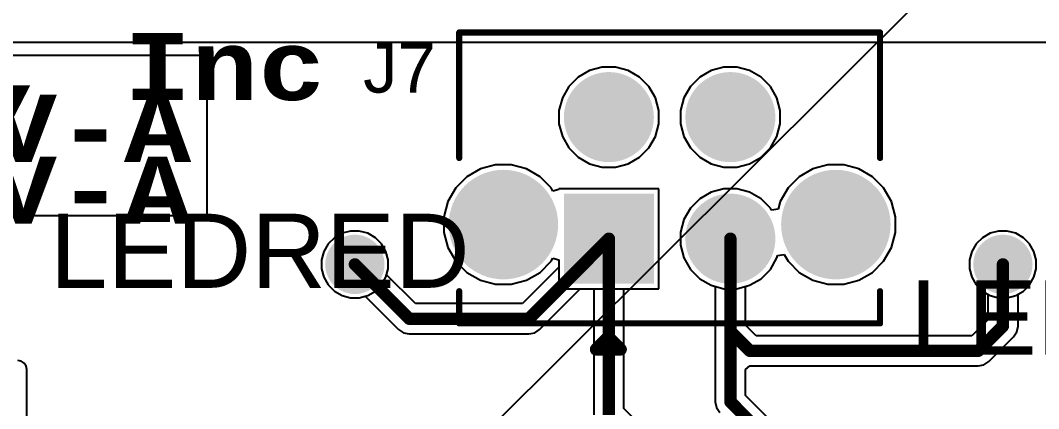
# Model space of a CAD drawing. Header units: millimetres. Extents: x 0 to 215, y 0 to 215.
# Drawn here: x 1.544 to 2.369, y 2.943 to 3.258 of the extents above; entities that cross this region are included whole.
import ezdxf

# ---------------------------------------------------------------- set-up
doc = ezdxf.new("R2010")
doc.units = ezdxf.units.MM
doc.header["$MEASUREMENT"] = 0
for name, color, linetype in [('BottomLayer', 5, 'Continuous'), ('BottomSolder', 6, 'Continuous'), ('MultiLayer', 9, 'Continuous'), ('PadHoleLayer', 156, 'Continuous'), ('TopLayer', 1, 'Continuous'), ('TopOverlay', 2, 'Continuous'), ('TopSolder', 216, 'Continuous')]:
    doc.layers.add(name, color=color, linetype=linetype)
doc.styles.add('Arial', font='', dxfattribs={"height": 0.2})
doc.styles.add('Courier New', font='', dxfattribs={"height": 0.2})
doc.styles.get('Arial').set_extended_font_data('Arial')
doc.styles.get('Courier New').set_extended_font_data('Courier New', bold=True)

# ---------------------------------------------------------------- blocks, each defined once
blk = doc.blocks.new('P____PAK_SO_8_14')
at = {"layer": 'TopSolder'}
blk.add_line((0.10349, -0.09602), (-213.99582, -213.18636), dxfattribs=at)
blk = doc.blocks.new('T____P______TH_1_8___H_________0_92___142')
at = {"layer": 'BottomLayer'}
h = blk.add_hatch(color=5, dxfattribs=at)
edge = h.paths.add_edge_path()
edge.add_arc((0, 0), 0.02, 0, 360)
at = {"layer": 'BottomSolder'}
h = blk.add_hatch(color=6, dxfattribs=at)
edge = h.paths.add_edge_path()
edge.add_arc((0, 0), 0.024, 0, 360)
at = {"layer": 'MultiLayer'}
h = blk.add_hatch(color=9, dxfattribs=at)
edge = h.paths.add_edge_path()
edge.add_arc((0, 0), 0.02, 0, 360)
at = {"layer": 'PadHoleLayer'}
h = blk.add_hatch(color=156, dxfattribs=at)
edge = h.paths.add_edge_path()
edge.add_arc((0, 0), 0.01, 0, 360)
at = {"layer": 'TopLayer'}
h = blk.add_hatch(color=1, dxfattribs=at)
edge = h.paths.add_edge_path()
edge.add_arc((0, 0), 0.02, 0, 360)
at = {"layer": 'TopSolder'}
h = blk.add_hatch(color=216, dxfattribs=at)
edge = h.paths.add_edge_path()
edge.add_arc((0, 0), 0.024, 0, 360)
blk = doc.blocks.new('105312_1304_143')
at = {"layer": 'BottomLayer'}
h = blk.add_hatch(color=5, dxfattribs=at)
edge = h.paths.add_edge_path()
edge.add_arc((-0.04921, 0.04921), 0.03346, 0, 360)
h = blk.add_hatch(color=5, dxfattribs=at)
edge = h.paths.add_edge_path()
edge.add_arc((0.04921, 0.04921), 0.03346, 0, 360)
h = blk.add_hatch(color=5, dxfattribs=at)
edge = h.paths.add_edge_path()
edge.add_arc((-0.13465, -0.0378), 0.04134, 0, 360)
h = blk.add_hatch(color=5, dxfattribs=at)
edge = h.paths.add_edge_path()
edge.add_arc((0.13465, -0.0378), 0.04134, 0, 360)
blk.add_hatch(color=5, dxfattribs=at).paths.add_polyline_path([(-0.08268, -0.01575), (-0.01575, -0.01575), (-0.01575, -0.08268), (-0.08268, -0.08268)])
h = blk.add_hatch(color=5, dxfattribs=at)
edge = h.paths.add_edge_path()
edge.add_arc((0.04921, -0.04921), 0.03346, 0, 360)
at = {"layer": 'BottomSolder'}
h = blk.add_hatch(color=6, dxfattribs=at)
edge = h.paths.add_edge_path()
edge.add_arc((-0.04921, 0.04921), 0.03646, 0, 360)
h = blk.add_hatch(color=6, dxfattribs=at)
edge = h.paths.add_edge_path()
edge.add_arc((0.04921, 0.04921), 0.03646, 0, 360)
h = blk.add_hatch(color=6, dxfattribs=at)
edge = h.paths.add_edge_path()
edge.add_arc((-0.13465, -0.0378), 0.04434, 0, 360)
h = blk.add_hatch(color=6, dxfattribs=at)
edge = h.paths.add_edge_path()
edge.add_arc((0.13465, -0.0378), 0.04434, 0, 360)
blk.add_hatch(color=6, dxfattribs=at).paths.add_polyline_path([(-0.08568, -0.01275), (-0.01275, -0.01275), (-0.01275, -0.08568), (-0.08568, -0.08568)])
h = blk.add_hatch(color=6, dxfattribs=at)
edge = h.paths.add_edge_path()
edge.add_arc((0.04921, -0.04921), 0.03646, 0, 360)
at = {"layer": 'MultiLayer'}
h = blk.add_hatch(color=9, dxfattribs=at)
edge = h.paths.add_edge_path()
edge.add_arc((-0.04921, 0.04921), 0.03346, 0, 360)
h = blk.add_hatch(color=9, dxfattribs=at)
edge = h.paths.add_edge_path()
edge.add_arc((0.04921, 0.04921), 0.03346, 0, 360)
h = blk.add_hatch(color=9, dxfattribs=at)
edge = h.paths.add_edge_path()
edge.add_arc((-0.13465, -0.0378), 0.04134, 0, 360)
h = blk.add_hatch(color=9, dxfattribs=at)
edge = h.paths.add_edge_path()
edge.add_arc((0.13465, -0.0378), 0.04134, 0, 360)
h = blk.add_hatch(color=9, dxfattribs=at)
edge = h.paths.add_edge_path()
edge.add_arc((0.04921, -0.04921), 0.03346, 0, 360)
at = {"layer": 'PadHoleLayer'}
h = blk.add_hatch(color=156, dxfattribs=at)
edge = h.paths.add_edge_path()
edge.add_arc((-0.04921, 0.04921), 0.02362, 0, 360)
h = blk.add_hatch(color=156, dxfattribs=at)
edge = h.paths.add_edge_path()
edge.add_arc((0.04921, 0.04921), 0.02362, 0, 360)
h = blk.add_hatch(color=156, dxfattribs=at)
edge = h.paths.add_edge_path()
edge.add_arc((-0.13465, -0.0378), 0.0315, 0, 360)
h = blk.add_hatch(color=156, dxfattribs=at)
edge = h.paths.add_edge_path()
edge.add_arc((0.13465, -0.0378), 0.0315, 0, 360)
h = blk.add_hatch(color=156, dxfattribs=at)
edge = h.paths.add_edge_path()
edge.add_arc((-0.04921, -0.04921), 0.02362, 0, 360)
h = blk.add_hatch(color=156, dxfattribs=at)
edge = h.paths.add_edge_path()
edge.add_arc((0.04921, -0.04921), 0.02362, 0, 360)
at = {"layer": 'TopLayer'}
h = blk.add_hatch(color=1, dxfattribs=at)
edge = h.paths.add_edge_path()
edge.add_arc((-0.04921, 0.04921), 0.03346, 0, 360)
h = blk.add_hatch(color=1, dxfattribs=at)
edge = h.paths.add_edge_path()
edge.add_arc((0.04921, 0.04921), 0.03346, 0, 360)
h = blk.add_hatch(color=1, dxfattribs=at)
edge = h.paths.add_edge_path()
edge.add_arc((-0.13465, -0.0378), 0.04134, 0, 360)
h = blk.add_hatch(color=1, dxfattribs=at)
edge = h.paths.add_edge_path()
edge.add_arc((0.13465, -0.0378), 0.04134, 0, 360)
blk.add_hatch(color=1, dxfattribs=at).paths.add_polyline_path([(-0.08268, -0.01575), (-0.01575, -0.01575), (-0.01575, -0.08268), (-0.08268, -0.08268)])
h = blk.add_hatch(color=1, dxfattribs=at)
edge = h.paths.add_edge_path()
edge.add_arc((0.04921, -0.04921), 0.03346, 0, 360)
at = {"layer": 'TopSolder'}
h = blk.add_hatch(color=216, dxfattribs=at)
edge = h.paths.add_edge_path()
edge.add_arc((-0.04921, 0.04921), 0.03646, 0, 360)
h = blk.add_hatch(color=216, dxfattribs=at)
edge = h.paths.add_edge_path()
edge.add_arc((0.04921, 0.04921), 0.03646, 0, 360)
h = blk.add_hatch(color=216, dxfattribs=at)
edge = h.paths.add_edge_path()
edge.add_arc((-0.13465, -0.0378), 0.04434, 0, 360)
h = blk.add_hatch(color=216, dxfattribs=at)
edge = h.paths.add_edge_path()
edge.add_arc((0.13465, -0.0378), 0.04434, 0, 360)
blk.add_hatch(color=216, dxfattribs=at).paths.add_polyline_path([(-0.08568, -0.01275), (-0.01275, -0.01275), (-0.01275, -0.08568), (-0.08568, -0.08568)])
h = blk.add_hatch(color=216, dxfattribs=at)
edge = h.paths.add_edge_path()
edge.add_arc((0.04921, -0.04921), 0.03646, 0, 360)
at = {"layer": 'TopOverlay'}
for points, const_width in [([(-0.17047, 0.01614), (-0.17047, 0.11772)], 0.005), ([(-0.17047, 0.11772), (0.17047, 0.11772)], 0.005), ([(0.17047, 0.01614), (0.17047, 0.11772)], 0.005), ([(-0.17047, -0.11772), (-0.17047, -0.09173)], 0.005), ([(0.17047, -0.11772), (0.17047, -0.09173)], 0.005), ([(-0.17047, -0.11772), (0.17047, -0.11772)], 0.005), ([(-0.05965, -0.1388), (-0.04965, -0.1288)], 0.01), ([(-0.04965, -0.1288), (-0.03965, -0.1388)], 0.01), ([(-0.05965, -0.1388), (-0.03965, -0.1388)], 0.01)]:
    blk.add_lwpolyline(points, dxfattribs=dict(at, const_width=const_width))
for points, const_width in [([(-0.17172, 0.11772, 1), (-0.16922, 0.11772, 1)], 0.0025), ([(-0.17172, 0.11772, 1), (-0.16922, 0.11772, 1)], 0.0025), ([(0.16922, 0.11772, 1), (0.17172, 0.11772, 1)], 0.0025), ([(0.16922, 0.11772, 1), (0.17172, 0.11772, 1)], 0.0025), ([(-0.17172, 0.01614, 1), (-0.16922, 0.01614, 1)], 0.0025), ([(0.16922, 0.01614, 1), (0.17172, 0.01614, 1)], 0.0025), ([(-0.17172, -0.09173, 1), (-0.16922, -0.09173, 1)], 0.0025), ([(0.16922, -0.09173, 1), (0.17172, -0.09173, 1)], 0.0025), ([(-0.17172, -0.11772, 1), (-0.16922, -0.11772, 1)], 0.0025), ([(-0.17172, -0.11772, 1), (-0.16922, -0.11772, 1)], 0.0025), ([(0.16922, -0.11772, 1), (0.17172, -0.11772, 1)], 0.0025), ([(0.16922, -0.11772, 1), (0.17172, -0.11772, 1)], 0.0025), ([(-0.05215, -0.1288, 1), (-0.04715, -0.1288, 1)], 0.005), ([(-0.05215, -0.1288, 1), (-0.04715, -0.1288, 1)], 0.005), ([(-0.06215, -0.1388, 1), (-0.05715, -0.1388, 1)], 0.005), ([(-0.06215, -0.1388, 1), (-0.05715, -0.1388, 1)], 0.005), ([(-0.04215, -0.1388, 1), (-0.03715, -0.1388, 1)], 0.005), ([(-0.04215, -0.1388, 1), (-0.03715, -0.1388, 1)], 0.005)]:
    blk.add_lwpolyline(points, format="xyb", close=True, dxfattribs=dict(at, const_width=const_width))
blk = doc.blocks.new('T____P______TH_1_8___H_________0_92___144')
at = {"layer": 'BottomLayer'}
h = blk.add_hatch(color=5, dxfattribs=at)
edge = h.paths.add_edge_path()
edge.add_arc((0, 0), 0.02, 0, 360)
at = {"layer": 'BottomSolder'}
h = blk.add_hatch(color=6, dxfattribs=at)
edge = h.paths.add_edge_path()
edge.add_arc((0, 0), 0.024, 0, 360)
at = {"layer": 'MultiLayer'}
h = blk.add_hatch(color=9, dxfattribs=at)
edge = h.paths.add_edge_path()
edge.add_arc((0, 0), 0.02, 0, 360)
at = {"layer": 'PadHoleLayer'}
h = blk.add_hatch(color=156, dxfattribs=at)
edge = h.paths.add_edge_path()
edge.add_arc((0, 0), 0.01, 0, 360)
at = {"layer": 'TopLayer'}
h = blk.add_hatch(color=1, dxfattribs=at)
edge = h.paths.add_edge_path()
edge.add_arc((0, 0), 0.02, 0, 360)
at = {"layer": 'TopSolder'}
h = blk.add_hatch(color=216, dxfattribs=at)
edge = h.paths.add_edge_path()
edge.add_arc((0, 0), 0.024, 0, 360)

msp = doc.modelspace()

# ---------------------------------------------------------------- linework, layer by layer
at = {"layer": 'BottomLayer'}
for p, q in [((0.28647, 3.2398), (3.83353, 3.2398)), ((2.01546, 3.21968), (2.00517, 3.21692)), ((2.02611, 3.21968), (2.01546, 3.21968)), ((2.03641, 3.21692), (2.02611, 3.21968)), ((2.11389, 3.21968), (2.10359, 3.21692)), ((2.12454, 3.21968), (2.11389, 3.21968)), ((2.13483, 3.21692), (2.12454, 3.21968)), ((1.99594, 3.21159), (1.98841, 3.20406)), ((2.00517, 3.21692), (1.99594, 3.21159)), ((2.04563, 3.21159), (2.03641, 3.21692)), ((2.05317, 3.20406), (2.04563, 3.21159)), ((2.09437, 3.21159), (2.08683, 3.20406)), ((2.10359, 3.21692), (2.09437, 3.21159)), ((2.14406, 3.21159), (2.13483, 3.21692)), ((2.15159, 3.20406), (2.14406, 3.21159)), ((1.98841, 3.20406), (1.98308, 3.19483)), ((2.05849, 3.19483), (2.05317, 3.20406)), ((2.08683, 3.20406), (2.08151, 3.19483)), ((2.15692, 3.19483), (2.15159, 3.20406)), ((1.98308, 3.19483), (1.98032, 3.18454)), ((2.06125, 3.18454), (2.05849, 3.19483)), ((2.08151, 3.19483), (2.07875, 3.18454)), ((2.15968, 3.18454), (2.15692, 3.19483)), ((1.98032, 3.18454), (1.98032, 3.17389)), ((2.06125, 3.17389), (2.06125, 3.18454)), ((2.07875, 3.18454), (2.07875, 3.17389)), ((2.15968, 3.17389), (2.15968, 3.18454)), ((1.98032, 3.17389), (1.98308, 3.16359)), ((2.05849, 3.16359), (2.06125, 3.17389)), ((2.07875, 3.17389), (2.08151, 3.16359)), ((2.15692, 3.16359), (2.15968, 3.17389)), ((1.98308, 3.16359), (1.98841, 3.15437)), ((2.05317, 3.15437), (2.05849, 3.16359)), ((2.08151, 3.16359), (2.08683, 3.15437)), ((2.15159, 3.15437), (2.15692, 3.16359)), ((1.98841, 3.15437), (1.99594, 3.14683)), ((2.04563, 3.14683), (2.05317, 3.15437)), ((2.08683, 3.15437), (2.09437, 3.14683)), ((2.14406, 3.14683), (2.15159, 3.15437)), ((1.99594, 3.14683), (2.00517, 3.14151)), ((2.03641, 3.14151), (2.04563, 3.14683)), ((2.09437, 3.14683), (2.10359, 3.14151)), ((2.13483, 3.14151), (2.14406, 3.14683)), ((1.9167, 3.13725), (1.90567, 3.13089)), ((1.92899, 3.14054), (1.9167, 3.13725)), ((1.94172, 3.14054), (1.92899, 3.14054)), ((1.95401, 3.13725), (1.94172, 3.14054)), ((1.96503, 3.13089), (1.95401, 3.13725)), ((2.00517, 3.14151), (2.01546, 3.13875)), ((2.01546, 3.13875), (2.02611, 3.13875)), ((2.02611, 3.13875), (2.03641, 3.14151)), ((2.10359, 3.14151), (2.11389, 3.13875)), ((2.11389, 3.13875), (2.12454, 3.13875)), ((2.12454, 3.13875), (2.13483, 3.14151)), ((2.18599, 3.13725), (2.17497, 3.13089)), ((2.19828, 3.14054), (2.18599, 3.13725)), ((2.21101, 3.14054), (2.19828, 3.14054)), ((2.2233, 3.13725), (2.21101, 3.14054)), ((2.23433, 3.13089), (2.2233, 3.13725)), ((1.90567, 3.13089), (1.89667, 3.12189)), ((1.97403, 3.12189), (1.96503, 3.13089)), ((2.17497, 3.13089), (2.16597, 3.12189)), ((2.24333, 3.12189), (2.23433, 3.13089)), ((1.89667, 3.12189), (1.89031, 3.11086)), ((1.97549, 3.11936), (1.97403, 3.12189)), ((1.98032, 3.12065), (1.97549, 3.11936)), ((2.06125, 3.12125), (1.98032, 3.12125)), ((1.98032, 3.12125), (1.98032, 3.12065)), ((2.06125, 3.04032), (2.06125, 3.12125)), ((2.10359, 3.11849), (2.09437, 3.11317)), ((2.11389, 3.12125), (2.10359, 3.11849)), ((2.12454, 3.12125), (2.11389, 3.12125)), ((2.13483, 3.11849), (2.12454, 3.12125)), ((2.14406, 3.11317), (2.13483, 3.11849)), ((2.16597, 3.12189), (2.1596, 3.11086)), ((2.24969, 3.11086), (2.24333, 3.12189)), ((1.89031, 3.11086), (1.88702, 3.09857)), ((2.09437, 3.11317), (2.08683, 3.10563)), ((2.15159, 3.10563), (2.14406, 3.11317)), ((2.1596, 3.11086), (2.15794, 3.10465)), ((2.25298, 3.09857), (2.24969, 3.11086)), ((2.08683, 3.10563), (2.08151, 3.09641)), ((2.15257, 3.10394), (2.15159, 3.10563)), ((2.15794, 3.10465), (2.15257, 3.10394)), ((1.88702, 3.09857), (1.88702, 3.08584)), ((2.08151, 3.09641), (2.07875, 3.08611)), ((2.25298, 3.08584), (2.25298, 3.09857)), ((1.81145, 3.087), (1.80458, 3.08516)), ((1.81855, 3.087), (1.81145, 3.087)), ((1.82542, 3.08516), (1.81855, 3.087)), ((1.88702, 3.08584), (1.89031, 3.07355)), ((2.07875, 3.08611), (2.07875, 3.07546)), ((2.24969, 3.07355), (2.25298, 3.08584)), ((2.33645, 3.087), (2.32958, 3.08516)), ((2.34355, 3.087), (2.33645, 3.087)), ((2.35042, 3.08516), (2.34355, 3.087)), ((1.79842, 3.08161), (1.79339, 3.07658)), ((1.80458, 3.08516), (1.79842, 3.08161)), ((1.83158, 3.08161), (1.82542, 3.08516)), ((1.83661, 3.07658), (1.83158, 3.08161)), ((2.32342, 3.08161), (2.31839, 3.07658)), ((2.32958, 3.08516), (2.32342, 3.08161)), ((2.35658, 3.08161), (2.35042, 3.08516)), ((2.36161, 3.07658), (2.35658, 3.08161)), ((1.78984, 3.07042), (1.788, 3.06355)), ((1.79339, 3.07658), (1.78984, 3.07042)), ((1.84016, 3.07042), (1.83661, 3.07658)), ((1.842, 3.06355), (1.84016, 3.07042)), ((1.89031, 3.07355), (1.89667, 3.06252)), ((2.07875, 3.07546), (2.08151, 3.06517)), ((2.24333, 3.06252), (2.24969, 3.07355)), ((2.31484, 3.07042), (2.313, 3.06355)), ((2.31839, 3.07658), (2.31484, 3.07042)), ((2.36516, 3.07042), (2.36161, 3.07658)), ((2.367, 3.06355), (2.36516, 3.07042)), ((1.788, 3.06355), (1.788, 3.05645)), ((1.842, 3.05645), (1.842, 3.06355)), ((1.89667, 3.06252), (1.90567, 3.05352)), ((1.96503, 3.05352), (1.97403, 3.06252)), ((1.97403, 3.06252), (1.97549, 3.06505)), ((1.97549, 3.06505), (1.98032, 3.06376)), ((1.98032, 3.06376), (1.98032, 3.04032)), ((2.08151, 3.06517), (2.08683, 3.05594)), ((2.15159, 3.05594), (2.15692, 3.06517)), ((2.15692, 3.06517), (2.15747, 3.06723)), ((2.15747, 3.06723), (2.16284, 3.06794)), ((2.16284, 3.06794), (2.16597, 3.06252)), ((2.16597, 3.06252), (2.17497, 3.05352)), ((2.23433, 3.05352), (2.24333, 3.06252)), ((2.313, 3.06355), (2.313, 3.05645)), ((2.367, 3.05645), (2.367, 3.06355)), ((1.788, 3.05645), (1.78984, 3.04958)), ((1.84016, 3.04958), (1.842, 3.05645)), ((1.90567, 3.05352), (1.9167, 3.04716)), ((1.95401, 3.04716), (1.96503, 3.05352)), ((2.08683, 3.05594), (2.09437, 3.04841)), ((2.14406, 3.04841), (2.15159, 3.05594)), ((2.17497, 3.05352), (2.18599, 3.04716)), ((2.2233, 3.04716), (2.23433, 3.05352)), ((2.313, 3.05645), (2.31484, 3.04958)), ((2.36516, 3.04958), (2.367, 3.05645)), ((1.78984, 3.04958), (1.79339, 3.04342)), ((1.83661, 3.04342), (1.84016, 3.04958)), ((1.9167, 3.04716), (1.92899, 3.04387)), ((1.94172, 3.04387), (1.95401, 3.04716)), ((2.09437, 3.04841), (2.10359, 3.04308)), ((2.13483, 3.04308), (2.14406, 3.04841)), ((2.18599, 3.04716), (2.19828, 3.04387)), ((2.21101, 3.04387), (2.2233, 3.04716)), ((2.31484, 3.04958), (2.31839, 3.04342)), ((2.36161, 3.04342), (2.36516, 3.04958)), ((1.79339, 3.04342), (1.79842, 3.03839)), ((1.79842, 3.03839), (1.80458, 3.03484)), ((1.82542, 3.03484), (1.83158, 3.03839)), ((1.83158, 3.03839), (1.83661, 3.04342)), ((1.92899, 3.04387), (1.94172, 3.04387)), ((1.98032, 3.04032), (2.06125, 3.04032)), ((2.10359, 3.04308), (2.11389, 3.04032)), ((2.11389, 3.04032), (2.12454, 3.04032)), ((2.12454, 3.04032), (2.13483, 3.04308)), ((2.19828, 3.04387), (2.21101, 3.04387)), ((2.31839, 3.04342), (2.32342, 3.03839)), ((2.32342, 3.03839), (2.32958, 3.03484)), ((2.35042, 3.03484), (2.35658, 3.03839)), ((2.35658, 3.03839), (2.36161, 3.04342)), ((1.80458, 3.03484), (1.81145, 3.033)), ((1.81145, 3.033), (1.81855, 3.033)), ((1.81855, 3.033), (1.82542, 3.03484)), ((2.32958, 3.03484), (2.33645, 3.033)), ((2.33645, 3.033), (2.34355, 3.033)), ((2.34355, 3.033), (2.35042, 3.03484))]:
    msp.add_line(p, q, dxfattribs=at)
at = {"layer": 'TopLayer'}
for p, q in [((0.28647, 3.2398), (2.55176, 3.2398)), ((2.01546, 3.21968), (2.00517, 3.21692)), ((2.02611, 3.21968), (2.01546, 3.21968)), ((2.03641, 3.21692), (2.02611, 3.21968)), ((2.11389, 3.21968), (2.10359, 3.21692)), ((2.12454, 3.21968), (2.11389, 3.21968)), ((2.13483, 3.21692), (2.12454, 3.21968)), ((1.99594, 3.21159), (1.98841, 3.20406)), ((2.00517, 3.21692), (1.99594, 3.21159)), ((2.04563, 3.21159), (2.03641, 3.21692)), ((2.05317, 3.20406), (2.04563, 3.21159)), ((2.09437, 3.21159), (2.08683, 3.20406)), ((2.10359, 3.21692), (2.09437, 3.21159)), ((2.14406, 3.21159), (2.13483, 3.21692)), ((2.15159, 3.20406), (2.14406, 3.21159)), ((1.98841, 3.20406), (1.98308, 3.19483)), ((2.05849, 3.19483), (2.05317, 3.20406)), ((2.08683, 3.20406), (2.08151, 3.19483)), ((2.15692, 3.19483), (2.15159, 3.20406)), ((1.98308, 3.19483), (1.98032, 3.18454)), ((2.06125, 3.18454), (2.05849, 3.19483)), ((2.08151, 3.19483), (2.07875, 3.18454)), ((2.15968, 3.18454), (2.15692, 3.19483)), ((1.98032, 3.18454), (1.98032, 3.17389)), ((2.06125, 3.17389), (2.06125, 3.18454)), ((2.07875, 3.18454), (2.07875, 3.17389)), ((2.15968, 3.17389), (2.15968, 3.18454)), ((1.98032, 3.17389), (1.98308, 3.16359)), ((2.05849, 3.16359), (2.06125, 3.17389)), ((2.07875, 3.17389), (2.08151, 3.16359)), ((2.15692, 3.16359), (2.15968, 3.17389)), ((1.98308, 3.16359), (1.98841, 3.15437)), ((2.05317, 3.15437), (2.05849, 3.16359)), ((2.08151, 3.16359), (2.08683, 3.15437)), ((2.15159, 3.15437), (2.15692, 3.16359)), ((1.98841, 3.15437), (1.99594, 3.14683)), ((2.04563, 3.14683), (2.05317, 3.15437)), ((2.08683, 3.15437), (2.09437, 3.14683)), ((2.14406, 3.14683), (2.15159, 3.15437)), ((1.99594, 3.14683), (2.00517, 3.14151)), ((2.03641, 3.14151), (2.04563, 3.14683)), ((2.09437, 3.14683), (2.10359, 3.14151)), ((2.13483, 3.14151), (2.14406, 3.14683)), ((1.9167, 3.13725), (1.90567, 3.13089)), ((1.92899, 3.14054), (1.9167, 3.13725)), ((1.94172, 3.14054), (1.92899, 3.14054)), ((1.95401, 3.13725), (1.94172, 3.14054)), ((1.96503, 3.13089), (1.95401, 3.13725)), ((2.00517, 3.14151), (2.01546, 3.13875)), ((2.01546, 3.13875), (2.02611, 3.13875)), ((2.02611, 3.13875), (2.03641, 3.14151)), ((2.10359, 3.14151), (2.11389, 3.13875)), ((2.11389, 3.13875), (2.12454, 3.13875)), ((2.12454, 3.13875), (2.13483, 3.14151)), ((2.18599, 3.13725), (2.17497, 3.13089)), ((2.19828, 3.14054), (2.18599, 3.13725)), ((2.21101, 3.14054), (2.19828, 3.14054)), ((2.2233, 3.13725), (2.21101, 3.14054)), ((2.23433, 3.13089), (2.2233, 3.13725)), ((1.90567, 3.13089), (1.89667, 3.12189)), ((1.97403, 3.12189), (1.96503, 3.13089)), ((2.17497, 3.13089), (2.16597, 3.12189)), ((2.24333, 3.12189), (2.23433, 3.13089)), ((1.89667, 3.12189), (1.89031, 3.11086)), ((1.97549, 3.11936), (1.97403, 3.12189)), ((1.98032, 3.12065), (1.97549, 3.11936)), ((2.06125, 3.12125), (1.98032, 3.12125)), ((1.98032, 3.12125), (1.98032, 3.12065)), ((2.06125, 3.04032), (2.06125, 3.12125)), ((2.10359, 3.11849), (2.09437, 3.11317)), ((2.11389, 3.12125), (2.10359, 3.11849)), ((2.12454, 3.12125), (2.11389, 3.12125)), ((2.13483, 3.11849), (2.12454, 3.12125)), ((2.14406, 3.11317), (2.13483, 3.11849)), ((2.16597, 3.12189), (2.1596, 3.11086)), ((2.24969, 3.11086), (2.24333, 3.12189)), ((1.89031, 3.11086), (1.88702, 3.09857)), ((2.09437, 3.11317), (2.08683, 3.10563)), ((2.15159, 3.10563), (2.14406, 3.11317)), ((2.1596, 3.11086), (2.15794, 3.10465)), ((2.25298, 3.09857), (2.24969, 3.11086)), ((2.08683, 3.10563), (2.08151, 3.09641)), ((2.15257, 3.10394), (2.15159, 3.10563)), ((2.15794, 3.10465), (2.15257, 3.10394)), ((1.88702, 3.09857), (1.88702, 3.08584)), ((2.08151, 3.09641), (2.07875, 3.08611)), ((2.25298, 3.08584), (2.25298, 3.09857)), ((1.81145, 3.087), (1.80458, 3.08516)), ((1.81855, 3.087), (1.81145, 3.087)), ((1.82542, 3.08516), (1.81855, 3.087)), ((1.88702, 3.08584), (1.89031, 3.07355)), ((2.07875, 3.08611), (2.07875, 3.07546)), ((2.24969, 3.07355), (2.25298, 3.08584)), ((2.33645, 3.087), (2.32958, 3.08516)), ((2.34355, 3.087), (2.33645, 3.087)), ((2.35042, 3.08516), (2.34355, 3.087)), ((1.79842, 3.08161), (1.79339, 3.07658)), ((1.80458, 3.08516), (1.79842, 3.08161)), ((1.83158, 3.08161), (1.82542, 3.08516)), ((1.83661, 3.07658), (1.83158, 3.08161)), ((2.32342, 3.08161), (2.31839, 3.07658)), ((2.32958, 3.08516), (2.32342, 3.08161)), ((2.35658, 3.08161), (2.35042, 3.08516)), ((2.36161, 3.07658), (2.35658, 3.08161)), ((1.78984, 3.07042), (1.788, 3.06355)), ((1.79339, 3.07658), (1.78984, 3.07042)), ((1.84016, 3.07042), (1.83661, 3.07658)), ((1.842, 3.06355), (1.84016, 3.07042)), ((1.89031, 3.07355), (1.89667, 3.06252)), ((2.07875, 3.07546), (2.08151, 3.06517)), ((2.24333, 3.06252), (2.24969, 3.07355)), ((2.31484, 3.07042), (2.313, 3.06355)), ((2.31839, 3.07658), (2.31484, 3.07042)), ((2.36516, 3.07042), (2.36161, 3.07658)), ((2.367, 3.06355), (2.36516, 3.07042)), ((1.788, 3.06355), (1.788, 3.05645)), ((1.842, 3.05645), (1.842, 3.06355)), ((1.89667, 3.06252), (1.90567, 3.05352)), ((1.96503, 3.05352), (1.97403, 3.06252)), ((1.97403, 3.06252), (1.97549, 3.06505)), ((1.97549, 3.06505), (1.98032, 3.06376)), ((1.98032, 3.06376), (1.98032, 3.05763)), ((2.08151, 3.06517), (2.08683, 3.05594)), ((2.15159, 3.05594), (2.15692, 3.06517)), ((2.15692, 3.06517), (2.15747, 3.06723)), ((2.15747, 3.06723), (2.16284, 3.06794)), ((2.16284, 3.06794), (2.16597, 3.06252)), ((2.16597, 3.06252), (2.17497, 3.05352)), ((2.23433, 3.05352), (2.24333, 3.06252)), ((2.313, 3.06355), (2.313, 3.05645)), ((2.367, 3.05645), (2.367, 3.06355)), ((1.788, 3.05645), (1.78984, 3.04958)), ((1.8407, 3.0516), (1.842, 3.05645)), ((1.90567, 3.05352), (1.9167, 3.04716)), ((1.98032, 3.05763), (1.95093, 3.02824)), ((1.95401, 3.04716), (1.96503, 3.05352)), ((2.08683, 3.05594), (2.09437, 3.04841)), ((2.14406, 3.04841), (2.15159, 3.05594)), ((2.17497, 3.05352), (2.18599, 3.04716)), ((2.2233, 3.04716), (2.23433, 3.05352)), ((2.313, 3.05645), (2.31484, 3.04958)), ((2.36516, 3.04958), (2.367, 3.05645)), ((1.78984, 3.04958), (1.79339, 3.04342)), ((1.86407, 3.02824), (1.8407, 3.0516)), ((1.9167, 3.04716), (1.92899, 3.04387)), ((1.94172, 3.04387), (1.95401, 3.04716)), ((2.09437, 3.04841), (2.10359, 3.04308)), ((2.13483, 3.04308), (2.14406, 3.04841)), ((2.18599, 3.04716), (2.19828, 3.04387)), ((2.21101, 3.04387), (2.2233, 3.04716)), ((2.31484, 3.04958), (2.31839, 3.04342)), ((2.36161, 3.04342), (2.36516, 3.04958)), ((1.79339, 3.04342), (1.79842, 3.03839)), ((1.79842, 3.03839), (1.80458, 3.03484)), ((1.92899, 3.04387), (1.94172, 3.04387)), ((1.96465, 3.00735), (1.99763, 3.04032)), ((1.99763, 3.04032), (2.00855, 3.04032)), ((2.00855, 3.04032), (2.00855, 3.005)), ((2.03302, 3.005), (2.03302, 3.04032)), ((2.03302, 3.04032), (2.06125, 3.04032)), ((2.10359, 3.04308), (2.10698, 3.04217)), ((2.10698, 3.04217), (2.10698, 3.00579)), ((2.13145, 3.04217), (2.13483, 3.04308)), ((2.13145, 3.01086), (2.13145, 3.04217)), ((2.19828, 3.04387), (2.21101, 3.04387)), ((2.31839, 3.04342), (2.32342, 3.03839)), ((2.32342, 3.03839), (2.32776, 3.03589)), ((2.32776, 3.03589), (2.32776, 3.01507)), ((2.35224, 3.03589), (2.35658, 3.03839)), ((2.35224, 3.01), (2.35224, 3.03589)), ((2.35658, 3.03839), (2.36161, 3.04342)), ((1.80458, 3.03484), (1.81145, 3.033)), ((1.81145, 3.033), (1.81855, 3.033)), ((1.81855, 3.033), (1.8234, 3.0343)), ((1.8234, 3.0343), (1.85035, 3.00735)), ((1.95093, 3.02824), (1.86407, 3.02824)), ((2.32776, 3.01507), (2.31493, 3.00224)), ((1.85035, 3.00735), (1.85432, 3.0047)), ((1.85432, 3.0047), (1.859, 3.00376)), ((1.859, 3.00376), (1.956, 3.00376)), ((1.956, 3.00376), (1.96068, 3.0047)), ((1.96068, 3.0047), (1.96465, 3.00735)), ((2.00855, 3.005), (2.00855, 2.93821)), ((2.03302, 2.94328), (2.03302, 3.005)), ((2.10698, 3.00579), (2.10698, 2.94879)), ((2.14007, 3.00224), (2.13145, 3.01086)), ((2.34865, 3.00135), (2.3513, 3.00532)), ((2.3513, 3.00532), (2.35224, 3.01)), ((2.31493, 3.00224), (2.14007, 3.00224)), ((2.32865, 2.98135), (2.34865, 3.00135)), ((1.54473, 2.98159), (1.542, 2.98214)), ((1.54705, 2.98005), (1.54473, 2.98159)), ((1.54859, 2.97773), (1.54705, 2.98005)), ((2.32, 2.97776), (2.32468, 2.9787)), ((2.32468, 2.9787), (2.32865, 2.98135)), ((1.54914, 2.975), (1.54859, 2.97773)), ((1.54914, 2.743), (1.54914, 2.975)), ((2.13145, 2.97485), (2.135, 2.97776)), ((2.13145, 2.95386), (2.13145, 2.97485)), ((2.135, 2.97776), (2.32, 2.97776)), ((2.15407, 2.93124), (2.13145, 2.95386)), ((2.10698, 2.94879), (2.10791, 2.94411)), ((2.06307, 2.91324), (2.03302, 2.94328)), ((2.10791, 2.94411), (2.11056, 2.94014))]:
    msp.add_line(p, q, dxfattribs=at)
at = {"layer": 'TopLayer', "const_width": 0.01}
for points in [[(1.956, 3.016), (2.02079, 3.08079)], [(2.02079, 3.005), (2.02079, 3.08079)], [(2.11921, 3.00579), (2.11921, 3.08079)], [(1.815, 3.06), (1.859, 3.016)], [(2.34, 3.01), (2.34, 3.06)], [(1.859, 3.016), (1.956, 3.016)], [(2.32, 2.99), (2.34, 3.01)], [(2.02079, 2.93821), (2.02079, 3.005)], [(2.11921, 2.94879), (2.11921, 3.00579)], [(2.11921, 3.00579), (2.135, 2.99)], [(2.135, 2.99), (2.32, 2.99)], [(2.11921, 2.94879), (2.149, 2.919)]]:
    msp.add_lwpolyline(points, dxfattribs=at)
at = {"layer": 'TopLayer', "const_width": 0.005}
for points in [[(2.01829, 3.08079, 1), (2.02329, 3.08079, 1)], [(2.01829, 3.08079, 1), (2.02329, 3.08079, 1)], [(2.11671, 3.08079, 1), (2.12171, 3.08079, 1)], [(1.8125, 3.06, 1), (1.8175, 3.06, 1)], [(2.3375, 3.06, 1), (2.3425, 3.06, 1)], [(1.8565, 3.016, 1), (1.8615, 3.016, 1)], [(1.8565, 3.016, 1), (1.8615, 3.016, 1)], [(1.9535, 3.016, 1), (1.9585, 3.016, 1)], [(1.9535, 3.016, 1), (1.9585, 3.016, 1)], [(2.3375, 3.01, 1), (2.3425, 3.01, 1)], [(2.3375, 3.01, 1), (2.3425, 3.01, 1)], [(2.01829, 3.005, 1), (2.02329, 3.005, 1)], [(2.01829, 3.005, 1), (2.02329, 3.005, 1)], [(2.11671, 3.00579, 1), (2.12171, 3.00579, 1)], [(2.11671, 3.00579, 1), (2.12171, 3.00579, 1)], [(2.11671, 3.00579, 1), (2.12171, 3.00579, 1)], [(2.1325, 2.99, 1), (2.1375, 2.99, 1)], [(2.1325, 2.99, 1), (2.1375, 2.99, 1)], [(2.3175, 2.99, 1), (2.3225, 2.99, 1)], [(2.3175, 2.99, 1), (2.3225, 2.99, 1)], [(2.11671, 2.94879, 1), (2.12171, 2.94879, 1)], [(2.11671, 2.94879, 1), (2.12171, 2.94879, 1)]]:
    msp.add_lwpolyline(points, format="xyb", close=True, dxfattribs=at)
at = {"layer": 'TopOverlay'}
for p, q in [((1.295, 3.22941), (1.695, 3.22941)), ((1.695, 3.22941), (1.695, 3.09941)), ((1.695, 3.09941), (1.295, 3.09941))]:
    msp.add_line(p, q, dxfattribs=at)

# ---------------------------------------------------------------- block references
at = {"rotation": 180}
msp.add_blockref('P____PAK_SO_8_14', (0.75254, 1.562), dxfattribs=at)
for name, p in [('105312_1304_143', (2.07, 3.13)), ('T____P______TH_1_8___H_________0_92___144', (1.815, 3.06)), ('T____P______TH_1_8___H_________0_92___142', (2.34, 3.06))]:
    msp.add_blockref(name, p)

# ---------------------------------------------------------------- texts
at = {"layer": 'TopOverlay'}
for s, height, style, p in [('TransTech Systems, Inc', 0.05425, 'Courier New', (0.595, 3.193)), ('J7', 0.04, 'Arial', (1.82168, 3.19901)), ('PCB: 1700-0003 REV-A', 0.05425, 'Courier New', (0.595, 3.143)), ('PCA: 7500-0430 REV-A', 0.05425, 'Courier New', (0.595, 3.093)), ('LEDRED', 0.06, 'Arial', (1.568, 3.041)), ('LEDBLK', 0.06, 'Arial', (2.265, 2.987))]:
    msp.add_text(s, height=height, dxfattribs=dict(at, style=style)).set_placement(p)

doc.saveas('drawing.dxf')
